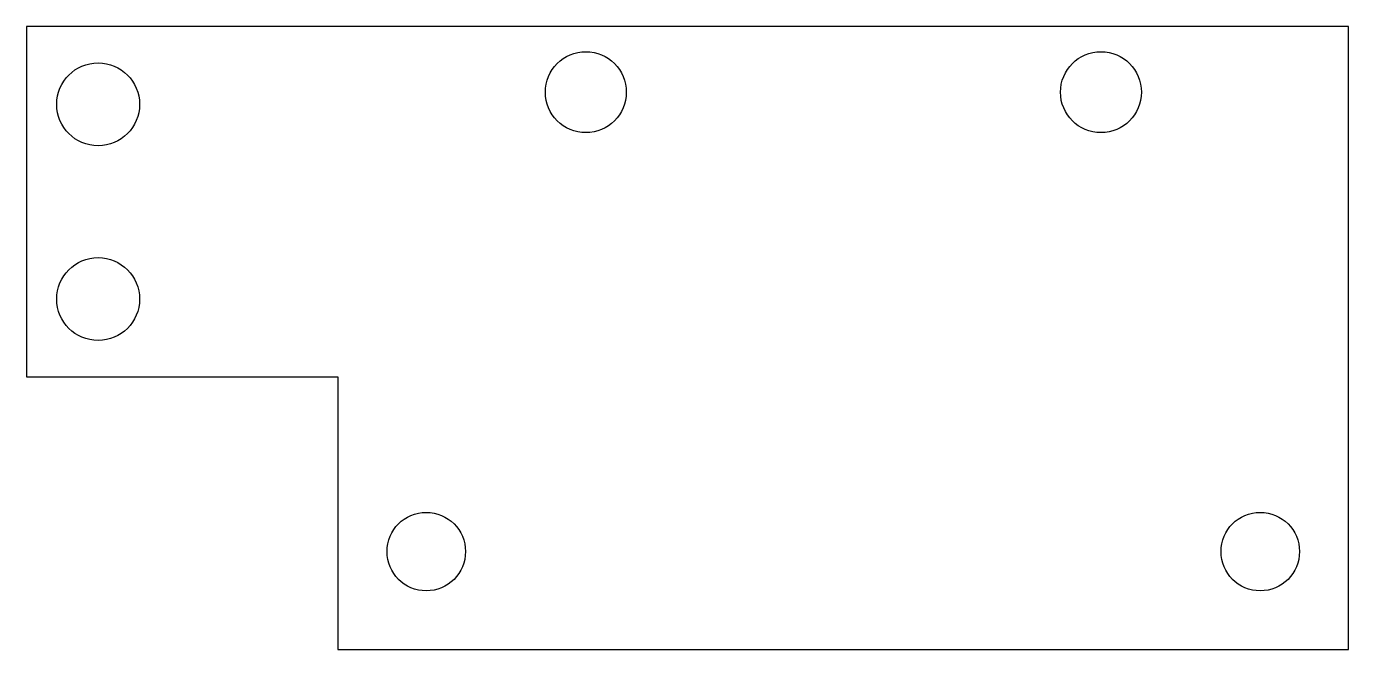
# Model space of a CAD drawing. Header units: inches. Extents: x -3.74 to 0.5, y 0 to 2.
import ezdxf

# ---------------------------------------------------------------- set-up
doc = ezdxf.new("R2010")
doc.units = ezdxf.units.IN
doc.header["$MEASUREMENT"] = 0

msp = doc.modelspace()

# ---------------------------------------------------------------- linework, layer by layer
msp.add_lwpolyline([(-3.744, 0.875), (-2.744, 0.875), (-2.744, 0), (0.5, 0), (0.5, 2), (-3.744, 2)], close=True)
for centre, radius in [((-1.9483, 1.789), 0.1299), ((-0.2948, 1.789), 0.1299), ((-3.5139, 1.75), 0.133), ((-3.5139, 1.125), 0.133), ((-2.4606, 0.3144), 0.126), ((0.2166, 0.3144), 0.126)]:
    msp.add_circle(centre, radius)

doc.saveas('drawing.dxf')
